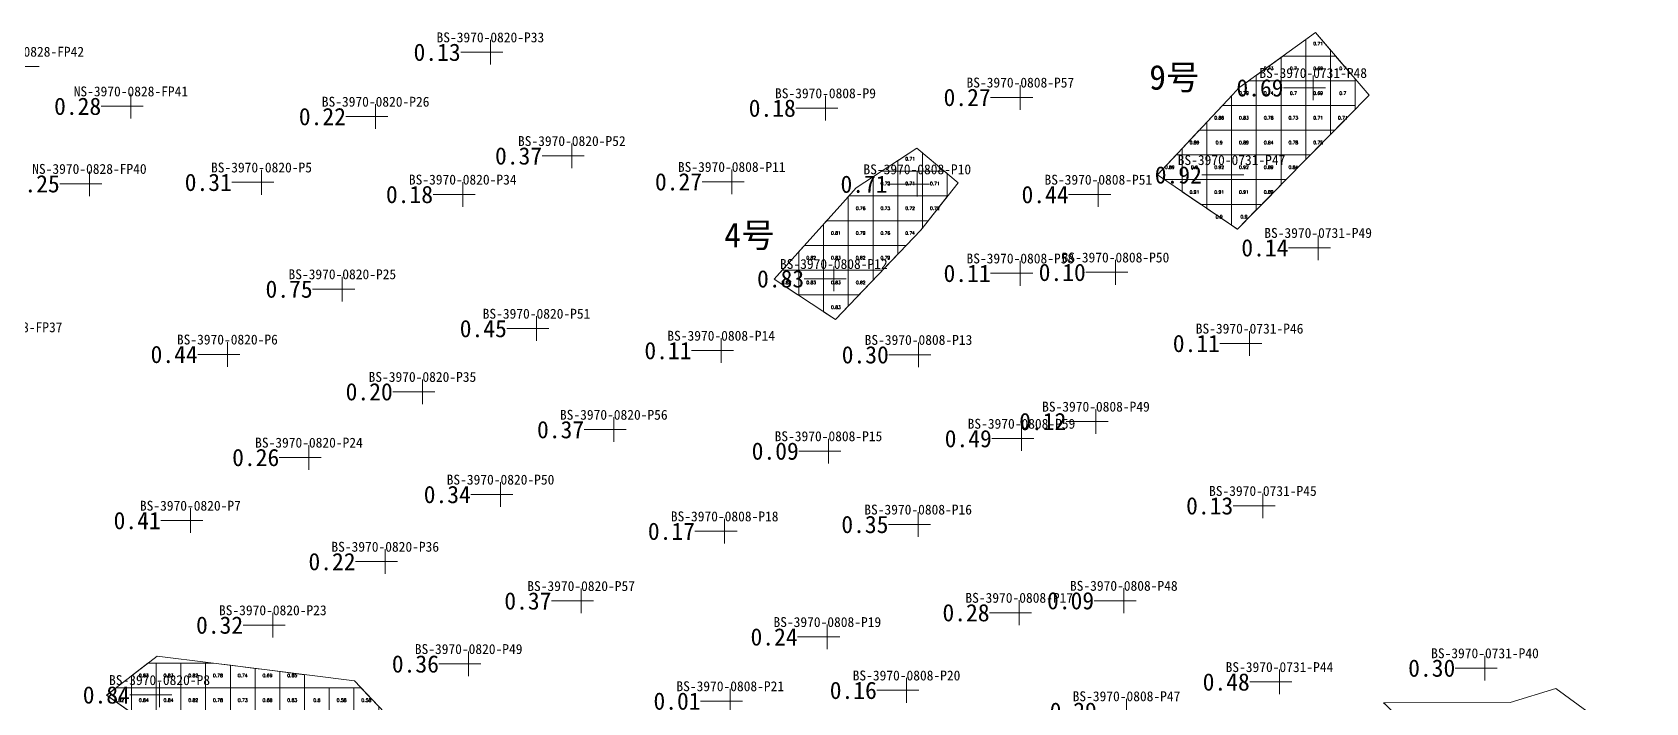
# Model space of a CAD drawing. Header units: inches. Extents: x 469759 to 470079, y 4349683 to 4349873.
# Drawn here: x 470005.6 to 470070.8, y 4349735.2 to 4349762.3 of the extents above; entities that cross this region are included whole.
import ezdxf
from ezdxf.enums import TextEntityAlignment as Align

# ---------------------------------------------------------------- set-up
doc = ezdxf.new("R2010")
doc.units = ezdxf.units.IN
doc.header["$MEASUREMENT"] = 0
for name, color, linetype, lineweight in [('0.500-1.000', 7, 'Continuous', 0), ('1.500-3.000', 7, 'Continuous', 0), ('孔口文字', 7, 'Continuous', 0), ('点', 7, 'Continuous', 0), ('爆区方格网', 7, 'Continuous', 0), ('线条', 7, 'Continuous', 0), ('钻孔', 7, 'Continuous', 0)]:
    doc.layers.add(name, color=color, linetype=linetype, lineweight=lineweight)
doc.styles.add('3dmine_textStyle_1', font='txt.shx', dxfattribs={"height": 1, "bigfont": 'gbcbig.shx'})
doc.styles.add('3dmine_textStyle_3', font='SimSun.ttf', dxfattribs={"height": 1})
doc.styles.add('3dmine_textStyle_4', font='simsunb.ttf', dxfattribs={"height": 1})

msp = doc.modelspace()

# ---------------------------------------------------------------- hatches: boundary and pattern name
at = {"layer": '钻孔', "linetype": 'Continuous', "lineweight": 0, "true_color": 0x808080, "extrusion": (0, 1, 0)}
for points in [[(-470025.128, 3960.314), (-470024.128, 3960.314), (-470024.128, 3969.314), (-470025.128, 3969.314)], [(-470006.387, 3960.202), (-470005.387, 3960.202), (-470005.387, 3971.202), (-470006.387, 3971.202)], [(-470046.559, 3960.384), (-470045.559, 3960.384), (-470045.559, 3971.384), (-470046.559, 3971.384)], [(-470010.592, 3960.168), (-470009.592, 3960.168), (-470009.592, 3971.168), (-470010.592, 3971.168)], [(-470038.68, 3960.491), (-470037.68, 3960.491), (-470037.68, 3971.491), (-470038.68, 3971.491)], [(-470020.489, 3960.301), (-470019.489, 3960.301), (-470019.489, 3969.301), (-470020.489, 3969.301)], [(-470028.422, 3960.215), (-470027.422, 3960.215), (-470027.422, 3969.215), (-470028.422, 3969.215)], [(-470008.916, 3960.311), (-470007.916, 3960.311), (-470007.916, 3971.311), (-470008.916, 3971.311)], [(-470015.874, 3959.8), (-470014.874, 3959.8), (-470014.874, 3969.8), (-470015.874, 3969.8)], [(-470024.011, 3960.266), (-470023.011, 3960.266), (-470023.011, 3969.266), (-470024.011, 3969.266)], [(-470034.889, 3959.846), (-470033.889, 3959.846), (-470033.889, 3971.846), (-470034.889, 3971.846)], [(-470049.713, 3960.243), (-470048.713, 3960.243), (-470048.713, 3971.243), (-470049.713, 3971.243)], [(-470058.6, 3959.717), (-470057.6, 3959.717), (-470057.6, 3970.717), (-470058.6, 3970.717)], [(-470046.558, 3960.306), (-470045.558, 3960.306), (-470045.558, 3971.306), (-470046.558, 3971.306)], [(-470050.406, 3960.323), (-470049.406, 3960.323), (-470049.406, 3971.323), (-470050.406, 3971.323)], [(-470026.995, 3959.903), (-470025.995, 3959.903), (-470025.995, 3969.903), (-470026.995, 3969.903)], [(-470014.494, 3960.375), (-470013.494, 3960.375), (-470013.494, 3970.375), (-470014.494, 3970.375)], [(-470034.462, 3960.127), (-470033.462, 3960.127), (-470033.462, 3971.127), (-470034.462, 3971.127)], [(-470042.441, 3960.035), (-470041.441, 3960.035), (-470041.441, 3971.035), (-470042.441, 3971.035)], [(-470055.829, 3959.735), (-470054.829, 3959.735), (-470054.829, 3970.735), (-470055.829, 3970.735)], [(-470022.381, 3960.084), (-470021.381, 3960.084), (-470021.381, 3970.084), (-470022.381, 3970.084)], [(-470030.12, 3960.171), (-470029.12, 3960.171), (-470029.12, 3971.171), (-470030.12, 3971.171)], [(-470049.617, 3959.794), (-470048.617, 3959.794), (-470048.617, 3970.794), (-470049.617, 3970.794)], [(-470038.8, 3959.934), (-470037.8, 3959.934), (-470037.8, 3970.934), (-470038.8, 3970.934)], [(-470046.605, 3959.944), (-470045.605, 3959.944), (-470045.605, 3970.944), (-470046.605, 3970.944)], [(-470017.793, 3960.125), (-470016.793, 3960.125), (-470016.793, 3970.125), (-470017.793, 3970.125)], [(-470025.539, 3960.281), (-470024.539, 3960.281), (-470024.539, 3971.281), (-470025.539, 3971.281)], [(-470056.367, 3959.65), (-470055.367, 3959.65), (-470055.367, 3970.65), (-470056.367, 3970.65)], [(-470012.998, 3960.334), (-470011.998, 3960.334), (-470011.998, 3970.334), (-470012.998, 3970.334)], [(-470034.603, 3959.837), (-470033.603, 3959.837), (-470033.603, 3970.837), (-470034.603, 3970.837)], [(-470042.426, 3959.841), (-470041.426, 3959.841), (-470041.426, 3970.841), (-470042.426, 3970.841)], [(-470020.878, 3959.626), (-470019.878, 3959.626), (-470019.878, 3970.626), (-470020.878, 3970.626)], [(-470028.798, 3959.94), (-470027.798, 3959.94), (-470027.798, 3970.94), (-470028.798, 3970.94)], [(-470046.515, 3959.759), (-470045.515, 3959.759), (-470045.515, 3970.759), (-470046.515, 3970.759)], [(-470050.743, 3959.527), (-470049.743, 3959.527), (-470049.743, 3970.527), (-470050.743, 3970.527)], [(-470016.332, 3959.641), (-470015.332, 3959.641), (-470015.332, 3970.641), (-470016.332, 3970.641)], [(-470038.754, 3959.613), (-470037.754, 3959.613), (-470037.754, 3970.613), (-470038.754, 3970.613)], [(-470024.25, 3959.599), (-470023.25, 3959.599), (-470023.25, 3970.599), (-470024.25, 3970.599)], [(-470065.347, 3960.496), (-470064.347, 3960.496), (-470064.347, 3968.496), (-470065.347, 3968.496)], [(-470041.957, 3959.562), (-470040.957, 3959.562), (-470040.957, 3970.562), (-470041.957, 3970.562)], [(-470057.037, 3960.101), (-470056.037, 3960.101), (-470056.037, 3970.101), (-470057.037, 3970.101)], [(-470034.829, 3960.319), (-470033.829, 3960.319), (-470033.829, 3970.319), (-470034.829, 3970.319)]]:
    msp.add_hatch(color=8, dxfattribs=at).paths.add_polyline_path(points, flags=0)
at = {"layer": '钻孔', "linetype": 'Continuous', "lineweight": 0, "true_color": 0x00ffff, "extrusion": (0, 1, 0)}
for points in [[(-470058.401, 3959.764), (-470057.401, 3959.764), (-470057.401, 3970.764), (-470058.401, 3970.764)], [(-470055.099, 3959.834), (-470054.099, 3959.834), (-470054.099, 3970.834), (-470055.099, 3970.834)], [(-470042.392, 3960.249), (-470041.392, 3960.249), (-470041.392, 3971.249), (-470042.392, 3971.249)], [(-470019.142, 3959.676), (-470018.142, 3959.676), (-470018.142, 3969.676), (-470019.142, 3969.676)], [(-470039.017, 3960.219), (-470038.017, 3960.219), (-470038.017, 3971.219), (-470039.017, 3971.219)], [(-470011.751, 3959.911), (-470010.751, 3959.911), (-470010.751, 3970.911), (-470011.751, 3970.911)]]:
    msp.add_hatch(color=4, dxfattribs=at).paths.add_polyline_path(points, flags=0)

# ---------------------------------------------------------------- linework, layer by layer
at = {"layer": '0.500-1.000', "color": 4, "linetype": 'Continuous', "lineweight": 0, "true_color": 0x00ffff}
for points in [[(470059.667, 4349759.761), (470057.037, 4349757.086), (470054.335, 4349754.339), (470051.099, 4349756.532), (470054.154, 4349759.789), (470054.401, 4349760.053), (470057.493, 4349762.286), (470059.667, 4349759.761)], [(470043.046, 4349756.214), (470041.529, 4349754.299), (470040.667, 4349753.395), (470038.08, 4349750.68), (470035.601, 4349752.316), (470038.383, 4349755.409), (470038.916, 4349756.003), (470041.379, 4349757.616), (470043.046, 4349756.214)], [(470010.725, 4349733.992), (470008.613, 4349735.492), (470010.653, 4349737.075), (470014.99, 4349736.527)], [(470014.99, 4349736.527), (470018.632, 4349736.067), (470020.576, 4349734.021)]]:
    msp.add_lwpolyline(points, dxfattribs=at)
at = {"layer": '1.500-3.000', "color": 1, "linetype": 'Continuous', "lineweight": 0, "true_color": 0xff0000}
msp.add_lwpolyline([(470070.272, 4349733.528), (470070.848, 4349729.143), (470070.602, 4349729.098), (470065.322, 4349728.135), (470061.332, 4349727.617), (470061.248, 4349727.606), (470057.173, 4349727.078), (470054.293, 4349726.851), (470054.094, 4349728.825), (470057.144, 4349732.937), (470060.224, 4349730.954), (470060.822, 4349731.507), (470062.437, 4349733.001), (470060.353, 4349735.083), (470060.25, 4349735.186), (470060.33, 4349735.186), (470065.366, 4349735.193), (470067.217, 4349735.757), (470070.272, 4349733.528)], dxfattribs=at)
at = {"layer": '点', "color": 138, "linetype": 'Continuous', "lineweight": 0, "true_color": 0x004c4c}
for points, elevation in [([(470024.128, 4349760.994), (470024.128, 4349761.994)], 3969.314), ([(470024.628, 4349761.494), (470023.628, 4349761.494)], 3969.314), ([(470005.887, 4349760.914), (470004.887, 4349760.914)], 3971.202), ([(470057.401, 4349759.553), (470057.401, 4349760.553)], 3970.764), ([(470009.592, 4349758.809), (470009.592, 4349759.809)], 3971.168), ([(470037.68, 4349758.733), (470037.68, 4349759.733)], 3971.491), ([(470046.059, 4349759.667), (470045.059, 4349759.667)], 3971.384), ([(470045.559, 4349759.167), (470045.559, 4349760.167)], 3971.384), ([(470057.901, 4349760.053), (470056.901, 4349760.053)], 3970.764), ([(470010.092, 4349759.309), (470009.092, 4349759.309)], 3971.168), ([(470019.489, 4349758.392), (470019.489, 4349759.392)], 3969.301), ([(470038.18, 4349759.233), (470037.18, 4349759.233)], 3971.491), ([(470019.989, 4349758.892), (470018.989, 4349758.892)], 3969.301), ([(470027.422, 4349756.802), (470027.422, 4349757.802)], 3969.215), ([(470027.922, 4349757.302), (470026.922, 4349757.302)], 3969.215), ([(470054.099, 4349756.032), (470054.099, 4349757.032)], 3970.834), ([(470007.916, 4349755.675), (470007.916, 4349756.675)], 3971.311), ([(470014.874, 4349755.733), (470014.874, 4349756.733)], 3969.8), ([(470033.889, 4349755.755), (470033.889, 4349756.755)], 3971.846), ([(470041.392, 4349755.658), (470041.392, 4349756.658)], 3971.249), ([(470054.599, 4349756.532), (470053.599, 4349756.532)], 3970.834), ([(470008.416, 4349756.175), (470007.416, 4349756.175)], 3971.311), ([(470015.374, 4349756.233), (470014.374, 4349756.233)], 3969.8), ([(470023.511, 4349755.743), (470022.511, 4349755.743)], 3969.266), ([(470023.011, 4349755.243), (470023.011, 4349756.243)], 3969.266), ([(470034.389, 4349756.255), (470033.389, 4349756.255)], 3971.846), ([(470041.892, 4349756.158), (470040.892, 4349756.158)], 3971.249), ([(470049.213, 4349755.738), (470048.213, 4349755.738)], 3971.243), ([(470048.713, 4349755.238), (470048.713, 4349756.238)], 3971.243), ([(470057.6, 4349753.086), (470057.6, 4349754.086)], 3970.717), ([(470058.1, 4349753.586), (470057.1, 4349753.586)], 3970.717), ([(470038.017, 4349751.83), (470038.017, 4349752.83)], 3971.219), ([(470046.058, 4349752.553), (470045.058, 4349752.553)], 3971.306), ([(470045.558, 4349752.053), (470045.558, 4349753.053)], 3971.306), ([(470049.906, 4349752.593), (470048.906, 4349752.593)], 3971.323), ([(470049.406, 4349752.093), (470049.406, 4349753.093)], 3971.323), ([(470018.642, 4349751.915), (470017.642, 4349751.915)], 3969.676), ([(470018.142, 4349751.415), (470018.142, 4349752.415)], 3969.676), ([(470038.517, 4349752.33), (470037.517, 4349752.33)], 3971.219), ([(470025.995, 4349749.819), (470025.995, 4349750.819)], 3969.903), ([(470026.495, 4349750.319), (470025.495, 4349750.319)], 3969.903), ([(470033.462, 4349748.928), (470033.462, 4349749.928)], 3971.127), ([(470054.829, 4349749.217), (470054.829, 4349750.217)], 3970.735), ([(470013.994, 4349749.275), (470012.994, 4349749.275)], 3970.375), ([(470013.494, 4349748.775), (470013.494, 4349749.775)], 3970.375), ([(470033.962, 4349749.428), (470032.962, 4349749.428)], 3971.127), ([(470041.941, 4349749.26), (470040.941, 4349749.26)], 3971.035), ([(470041.441, 4349748.76), (470041.441, 4349749.76)], 3971.035), ([(470055.329, 4349749.717), (470054.329, 4349749.717)], 3970.735), ([(470021.381, 4349747.264), (470021.381, 4349748.264)], 3970.084), ([(470021.881, 4349747.764), (470020.881, 4349747.764)], 3970.084), ([(470029.12, 4349745.732), (470029.12, 4349746.732)], 3971.171), ([(470048.617, 4349746.061), (470048.617, 4349747.061)], 3970.794), ([(470029.62, 4349746.232), (470028.62, 4349746.232)], 3971.171), ([(470045.605, 4349745.369), (470045.605, 4349746.369)], 3970.944), ([(470049.117, 4349746.561), (470048.117, 4349746.561)], 3970.794), ([(470016.793, 4349744.606), (470016.793, 4349745.606)], 3970.125), ([(470038.3, 4349745.365), (470037.3, 4349745.365)], 3970.934), ([(470037.8, 4349744.865), (470037.8, 4349745.865)], 3970.934), ([(470046.105, 4349745.869), (470045.105, 4349745.869)], 3970.944), ([(470017.293, 4349745.106), (470016.293, 4349745.106)], 3970.125), ([(470024.539, 4349743.11), (470024.539, 4349744.11)], 3971.281), ([(470025.039, 4349743.61), (470024.039, 4349743.61)], 3971.281), ([(470055.367, 4349742.652), (470055.367, 4349743.652)], 3970.65), ([(470011.998, 4349742.055), (470011.998, 4349743.055)], 3970.334), ([(470041.426, 4349741.899), (470041.426, 4349742.899)], 3970.841), ([(470055.867, 4349743.152), (470054.867, 4349743.152)], 3970.65), ([(470012.498, 4349742.555), (470011.498, 4349742.555)], 3970.334), ([(470034.103, 4349742.123), (470033.103, 4349742.123)], 3970.837), ([(470033.603, 4349741.623), (470033.603, 4349742.623)], 3970.837), ([(470041.926, 4349742.399), (470040.926, 4349742.399)], 3970.841), ([(470019.878, 4349740.395), (470019.878, 4349741.395)], 3970.626), ([(470020.378, 4349740.895), (470019.378, 4349740.895)], 3970.626), ([(470027.798, 4349738.806), (470027.798, 4349739.806)], 3970.94), ([(470049.743, 4349738.815), (470049.743, 4349739.815)], 3970.527), ([(470015.332, 4349737.828), (470015.332, 4349738.828)], 3970.641), ([(470028.298, 4349739.306), (470027.298, 4349739.306)], 3970.94), ([(470046.015, 4349738.83), (470045.015, 4349738.83)], 3970.759), ([(470045.515, 4349738.33), (470045.515, 4349739.33)], 3970.759), ([(470050.243, 4349739.315), (470049.243, 4349739.315)], 3970.527), ([(470015.832, 4349738.328), (470014.832, 4349738.328)], 3970.641), ([(470037.754, 4349737.35), (470037.754, 4349738.35)], 3970.613), ([(470038.254, 4349737.85), (470037.254, 4349737.85)], 3970.613), ([(470023.25, 4349736.258), (470023.25, 4349737.258)], 3970.599), ([(470064.347, 4349736.089), (470064.347, 4349737.089)], 3968.496), ([(470023.75, 4349736.758), (470022.75, 4349736.758)], 3970.599), ([(470040.957, 4349735.19), (470040.957, 4349736.19)], 3970.562), ([(470056.037, 4349735.529), (470056.037, 4349736.529)], 3970.101), ([(470064.847, 4349736.589), (470063.847, 4349736.589)], 3968.496), ([(470011.251, 4349735.504), (470010.251, 4349735.504)], 3970.911), ([(470010.751, 4349735.004), (470010.751, 4349736.004)], 3970.911), ([(470033.829, 4349734.755), (470033.829, 4349735.755)], 3970.319), ([(470041.457, 4349735.69), (470040.457, 4349735.69)], 3970.562), ([(470056.537, 4349736.029), (470055.537, 4349736.029)], 3970.101), ([(470034.329, 4349735.255), (470033.329, 4349735.255)], 3970.319), ([(470049.852, 4349734.35), (470049.852, 4349735.35)], 3970.522)]:
    msp.add_lwpolyline(points, dxfattribs=dict(at, elevation=elevation))
at = {"layer": '爆区方格网', "color": 4, "linetype": 'Continuous', "lineweight": 0, "true_color": 0x00ffff}
for points, elevation in [([(470058.1, 4349761.581), (470058.1, 4349761.34), (470057.1, 4349761.34), (470057.1, 4349762.002), (470057.493, 4349762.286), (470058.1, 4349761.581)], 3970.764), ([(470056.1, 4349760.34), (470055.1, 4349760.34), (470055.1, 4349760.557), (470056.1, 4349761.28), (470056.1, 4349760.34)], 3970.764), ([(470057.1, 4349760.34), (470056.1, 4349760.34), (470056.1, 4349761.28), (470056.183, 4349761.34), (470057.1, 4349761.34), (470057.1, 4349760.34)], 3970.764), ([(470058.1, 4349760.34), (470057.1, 4349760.34), (470057.1, 4349761.34), (470058.1, 4349761.34), (470058.1, 4349760.34)], 3970.764), ([(470059.1, 4349760.42), (470059.1, 4349760.34), (470058.1, 4349760.34), (470058.1, 4349761.34), (470058.307, 4349761.34), (470059.1, 4349760.42)], 3970.764), ([(470055.1, 4349759.34), (470054.1, 4349759.34), (470054.1, 4349759.731), (470054.154, 4349759.789), (470054.401, 4349760.053), (470054.799, 4349760.34), (470055.1, 4349760.34), (470055.1, 4349759.34)], 3970.764), ([(470056.1, 4349759.34), (470055.1, 4349759.34), (470055.1, 4349760.34), (470056.1, 4349760.34), (470056.1, 4349759.34)], 3970.764), ([(470057.1, 4349759.34), (470056.1, 4349759.34), (470056.1, 4349760.34), (470057.1, 4349760.34), (470057.1, 4349759.34)], 3970.764), ([(470058.1, 4349759.34), (470057.1, 4349759.34), (470057.1, 4349760.34), (470058.1, 4349760.34), (470058.1, 4349759.34)], 3970.764), ([(470059.1, 4349759.34), (470058.1, 4349759.34), (470058.1, 4349760.34), (470059.1, 4349760.34), (470059.1, 4349759.34)], 3970.764), ([(470054.1, 4349758.34), (470053.1, 4349758.34), (470053.1, 4349758.665), (470053.733, 4349759.34), (470054.1, 4349759.34), (470054.1, 4349758.34)], 3970.764), ([(470055.1, 4349758.34), (470054.1, 4349758.34), (470054.1, 4349759.34), (470055.1, 4349759.34), (470055.1, 4349758.34)], 3970.764), ([(470056.1, 4349758.34), (470055.1, 4349758.34), (470055.1, 4349759.34), (470056.1, 4349759.34), (470056.1, 4349758.34)], 3970.764), ([(470057.1, 4349758.34), (470056.1, 4349758.34), (470056.1, 4349759.34), (470057.1, 4349759.34), (470057.1, 4349758.34)], 3970.764), ([(470058.1, 4349758.34), (470057.1, 4349758.34), (470057.1, 4349759.34), (470058.1, 4349759.34), (470058.1, 4349758.34)], 3970.764), ([(470059.1, 4349759.184), (470058.27, 4349758.34), (470058.1, 4349758.34), (470058.1, 4349759.34), (470059.1, 4349759.34), (470059.1, 4349759.184)], 3970.764), ([(470053.1, 4349757.34), (470052.1, 4349757.34), (470052.1, 4349757.599), (470052.794, 4349758.34), (470053.1, 4349758.34), (470053.1, 4349757.34)], 3970.764), ([(470054.1, 4349757.34), (470053.1, 4349757.34), (470053.1, 4349758.34), (470054.1, 4349758.34), (470054.1, 4349757.34)], 3970.764), ([(470055.1, 4349757.34), (470054.1, 4349757.34), (470054.1, 4349758.34), (470055.1, 4349758.34), (470055.1, 4349757.34)], 3970.764), ([(470056.1, 4349757.34), (470055.1, 4349757.34), (470055.1, 4349758.34), (470056.1, 4349758.34), (470056.1, 4349757.34)], 3970.764), ([(470057.1, 4349757.34), (470056.1, 4349757.34), (470056.1, 4349758.34), (470057.1, 4349758.34), (470057.1, 4349757.34)], 3970.764), ([(470058.1, 4349758.167), (470057.286, 4349757.34), (470057.1, 4349757.34), (470057.1, 4349758.34), (470058.1, 4349758.34), (470058.1, 4349758.167)], 3970.764), ([(470041.602, 4349757.428), (470041.602, 4349756.681), (470040.602, 4349756.681), (470040.602, 4349757.108), (470041.379, 4349757.616), (470041.602, 4349757.428)], 3971.219), ([(470052.1, 4349756.34), (470051.382, 4349756.34), (470051.1, 4349756.532), (470051.1, 4349756.533), (470051.856, 4349757.34), (470052.1, 4349757.34), (470052.1, 4349756.34)], 3970.764), ([(470053.1, 4349756.34), (470052.1, 4349756.34), (470052.1, 4349757.34), (470053.1, 4349757.34), (470053.1, 4349756.34)], 3970.764), ([(470054.1, 4349756.34), (470053.1, 4349756.34), (470053.1, 4349757.34), (470054.1, 4349757.34), (470054.1, 4349756.34)], 3970.764), ([(470055.1, 4349756.34), (470054.1, 4349756.34), (470054.1, 4349757.34), (470055.1, 4349757.34), (470055.1, 4349756.34)], 3970.764), ([(470056.1, 4349756.34), (470055.1, 4349756.34), (470055.1, 4349757.34), (470056.1, 4349757.34), (470056.1, 4349756.34)], 3970.764), ([(470057.1, 4349757.15), (470057.037, 4349757.086), (470056.303, 4349756.34), (470056.1, 4349756.34), (470056.1, 4349757.34), (470057.1, 4349757.34), (470057.1, 4349757.15)], 3970.764), ([(470040.602, 4349755.681), (470039.602, 4349755.681), (470039.602, 4349756.452), (470039.951, 4349756.681), (470040.602, 4349756.681), (470040.602, 4349755.681)], 3971.219), ([(470041.602, 4349755.681), (470040.602, 4349755.681), (470040.602, 4349756.681), (470041.602, 4349756.681), (470041.602, 4349755.681)], 3971.219), ([(470042.602, 4349756.587), (470042.602, 4349755.681), (470041.602, 4349755.681), (470041.602, 4349756.681), (470042.491, 4349756.681), (470042.602, 4349756.587)], 3971.219), ([(470053.1, 4349755.34), (470052.858, 4349755.34), (470052.1, 4349755.854), (470052.1, 4349756.34), (470053.1, 4349756.34), (470053.1, 4349755.34)], 3970.764), ([(470054.1, 4349755.34), (470053.1, 4349755.34), (470053.1, 4349756.34), (470054.1, 4349756.34), (470054.1, 4349755.34)], 3970.764), ([(470055.1, 4349755.34), (470054.1, 4349755.34), (470054.1, 4349756.34), (470055.1, 4349756.34), (470055.1, 4349755.34)], 3970.764), ([(470056.1, 4349756.133), (470055.319, 4349755.34), (470055.1, 4349755.34), (470055.1, 4349756.34), (470056.1, 4349756.34), (470056.1, 4349756.133)], 3970.764), ([(470039.602, 4349754.681), (470038.602, 4349754.681), (470038.602, 4349755.654), (470038.627, 4349755.681), (470039.602, 4349755.681), (470039.602, 4349754.681)], 3971.219), ([(470040.602, 4349754.681), (470039.602, 4349754.681), (470039.602, 4349755.681), (470040.602, 4349755.681), (470040.602, 4349754.681)], 3971.219), ([(470041.602, 4349754.681), (470040.602, 4349754.681), (470040.602, 4349755.681), (470041.602, 4349755.681), (470041.602, 4349754.681)], 3971.219), ([(470042.602, 4349755.654), (470041.831, 4349754.681), (470041.602, 4349754.681), (470041.602, 4349755.681), (470042.602, 4349755.681), (470042.602, 4349755.654)], 3971.219), ([(470054.1, 4349754.498), (470053.1, 4349755.176), (470053.1, 4349755.34), (470054.1, 4349755.34), (470054.1, 4349754.498)], 3970.764), ([(470055.1, 4349755.116), (470054.336, 4349754.34), (470054.333, 4349754.34), (470054.1, 4349754.498), (470054.1, 4349755.34), (470055.1, 4349755.34), (470055.1, 4349755.116)], 3970.764), ([(470038.602, 4349753.681), (470037.602, 4349753.681), (470037.602, 4349754.542), (470037.727, 4349754.681), (470038.602, 4349754.681), (470038.602, 4349753.681)], 3971.219), ([(470039.602, 4349753.681), (470038.602, 4349753.681), (470038.602, 4349754.681), (470039.602, 4349754.681), (470039.602, 4349753.681)], 3971.219), ([(470040.602, 4349753.681), (470039.602, 4349753.681), (470039.602, 4349754.681), (470040.602, 4349754.681), (470040.602, 4349753.681)], 3971.219), ([(470041.602, 4349754.392), (470041.529, 4349754.299), (470040.94, 4349753.681), (470040.602, 4349753.681), (470040.602, 4349754.681), (470041.602, 4349754.681), (470041.602, 4349754.392)], 3971.219), ([(470037.602, 4349752.681), (470036.602, 4349752.681), (470036.602, 4349753.43), (470036.828, 4349753.681), (470037.602, 4349753.681), (470037.602, 4349752.681)], 3971.219), ([(470038.602, 4349752.681), (470037.602, 4349752.681), (470037.602, 4349753.681), (470038.602, 4349753.681), (470038.602, 4349752.681)], 3971.219), ([(470039.602, 4349752.681), (470038.602, 4349752.681), (470038.602, 4349753.681), (470039.602, 4349753.681), (470039.602, 4349752.681)], 3971.219), ([(470040.602, 4349753.327), (470039.987, 4349752.681), (470039.602, 4349752.681), (470039.602, 4349753.681), (470040.602, 4349753.681), (470040.602, 4349753.327)], 3971.219), ([(470036.602, 4349751.681), (470036.564, 4349751.681), (470035.602, 4349752.316), (470035.602, 4349752.318), (470035.929, 4349752.681), (470036.602, 4349752.681), (470036.602, 4349751.681)], 3971.219), ([(470037.602, 4349751.681), (470036.602, 4349751.681), (470036.602, 4349752.681), (470037.602, 4349752.681), (470037.602, 4349751.681)], 3971.219), ([(470038.602, 4349751.681), (470037.602, 4349751.681), (470037.602, 4349752.681), (470038.602, 4349752.681), (470038.602, 4349751.681)], 3971.219), ([(470039.602, 4349752.277), (470039.034, 4349751.681), (470038.602, 4349751.681), (470038.602, 4349752.681), (470039.602, 4349752.681), (470039.602, 4349752.277)], 3971.219), ([(470038.602, 4349751.228), (470038.081, 4349750.681), (470038.079, 4349750.681), (470037.602, 4349750.995), (470037.602, 4349751.681), (470038.602, 4349751.681), (470038.602, 4349751.228)], 3971.219), ([(470010.614, 4349735.789), (470009.614, 4349735.789), (470009.614, 4349736.269), (470010.284, 4349736.789), (470010.614, 4349736.789), (470010.614, 4349735.789)], 3970.911), ([(470011.614, 4349735.789), (470010.614, 4349735.789), (470010.614, 4349736.789), (470011.614, 4349736.789), (470011.614, 4349735.789)], 3970.911), ([(470012.614, 4349735.789), (470011.614, 4349735.789), (470011.614, 4349736.789), (470012.614, 4349736.789), (470012.614, 4349735.789)], 3970.911), ([(470013.614, 4349736.701), (470013.614, 4349735.789), (470012.614, 4349735.789), (470012.614, 4349736.789), (470012.918, 4349736.789), (470013.614, 4349736.701)], 3970.911), ([(470014.614, 4349736.575), (470014.614, 4349735.789), (470013.614, 4349735.789), (470013.614, 4349736.701), (470014.614, 4349736.575)], 3970.911), ([(470014.99, 4349736.527), (470015.614, 4349736.449), (470015.614, 4349735.789), (470014.614, 4349735.789), (470014.614, 4349736.575), (470014.99, 4349736.527)], 3970.911), ([(470016.614, 4349736.322), (470016.614, 4349735.789), (470015.614, 4349735.789), (470015.614, 4349736.449), (470016.614, 4349736.322)], 3970.911), ([(470009.614, 4349734.789), (470009.603, 4349734.789), (470008.614, 4349735.491), (470008.614, 4349735.493), (470008.996, 4349735.789), (470009.614, 4349735.789), (470009.614, 4349734.789)], 3970.911), ([(470010.614, 4349734.789), (470009.614, 4349734.789), (470009.614, 4349735.789), (470010.614, 4349735.789), (470010.614, 4349734.789)], 3970.911), ([(470011.614, 4349734.789), (470010.614, 4349734.789), (470010.614, 4349735.789), (470011.614, 4349735.789), (470011.614, 4349734.789)], 3970.911), ([(470012.614, 4349734.789), (470011.614, 4349734.789), (470011.614, 4349735.789), (470012.614, 4349735.789), (470012.614, 4349734.789)], 3970.911), ([(470013.614, 4349734.789), (470012.614, 4349734.789), (470012.614, 4349735.789), (470013.614, 4349735.789), (470013.614, 4349734.789)], 3970.911), ([(470014.614, 4349734.789), (470013.614, 4349734.789), (470013.614, 4349735.789), (470014.614, 4349735.789), (470014.614, 4349734.789)], 3970.911), ([(470015.614, 4349734.789), (470014.614, 4349734.789), (470014.614, 4349735.789), (470015.614, 4349735.789), (470015.614, 4349734.789)], 3970.911), ([(470016.614, 4349734.789), (470015.614, 4349734.789), (470015.614, 4349735.789), (470016.614, 4349735.789), (470016.614, 4349734.789)], 3970.911), ([(470017.614, 4349734.789), (470016.614, 4349734.789), (470016.614, 4349735.789), (470017.614, 4349735.789), (470017.614, 4349734.789)], 3970.911), ([(470018.614, 4349734.789), (470017.614, 4349734.789), (470017.614, 4349735.789), (470018.614, 4349735.789), (470018.614, 4349734.789)], 3970.911), ([(470019.614, 4349735.034), (470019.614, 4349734.789), (470018.614, 4349734.789), (470018.614, 4349735.789), (470018.897, 4349735.789), (470019.614, 4349735.034)], 3970.911)]:
    msp.add_lwpolyline(points, dxfattribs=dict(at, elevation=elevation))
at = {"layer": '线条', "color": 138, "linetype": 'Continuous', "lineweight": 0, "true_color": 0x004c4c}
for points, elevation in [([(470024.128, 4349761.494), (470024.128, 4349761.494), (470024.128, 4349761.494)], 3969.314), ([(470045.559, 4349759.667), (470045.559, 4349759.667), (470045.559, 4349759.667)], 3971.384), ([(470057.401, 4349760.053), (470057.401, 4349760.053), (470057.401, 4349760.053)], 3970.764), ([(470009.592, 4349759.309), (470009.592, 4349759.309), (470009.592, 4349759.309)], 3971.168), ([(470037.68, 4349759.233), (470037.68, 4349759.233), (470037.68, 4349759.233)], 3971.491), ([(470019.489, 4349758.892), (470019.489, 4349758.892), (470019.489, 4349758.892)], 3969.301), ([(470027.422, 4349757.302), (470027.422, 4349757.302), (470027.422, 4349757.302)], 3969.215), ([(470054.099, 4349756.532), (470054.099, 4349756.532), (470054.099, 4349756.532)], 3970.834), ([(470007.916, 4349756.175), (470007.916, 4349756.175), (470007.916, 4349756.175)], 3971.311), ([(470014.874, 4349756.233), (470014.874, 4349756.233), (470014.874, 4349756.233)], 3969.8), ([(470023.011, 4349755.743), (470023.011, 4349755.743), (470023.011, 4349755.743)], 3969.266), ([(470033.889, 4349756.255), (470033.889, 4349756.255), (470033.889, 4349756.255)], 3971.846), ([(470041.392, 4349756.158), (470041.392, 4349756.158), (470041.392, 4349756.158)], 3971.249), ([(470048.713, 4349755.738), (470048.713, 4349755.738), (470048.713, 4349755.738)], 3971.243), ([(470057.6, 4349753.586), (470057.6, 4349753.586), (470057.6, 4349753.586)], 3970.717), ([(470045.558, 4349752.553), (470045.558, 4349752.553), (470045.558, 4349752.553)], 3971.306), ([(470049.406, 4349752.593), (470049.406, 4349752.593), (470049.406, 4349752.593)], 3971.323), ([(470018.142, 4349751.915), (470018.142, 4349751.915), (470018.142, 4349751.915)], 3969.676), ([(470038.017, 4349752.33), (470038.017, 4349752.33), (470038.017, 4349752.33)], 3971.219), ([(470025.995, 4349750.319), (470025.995, 4349750.319), (470025.995, 4349750.319)], 3969.903), ([(470013.494, 4349749.275), (470013.494, 4349749.275), (470013.494, 4349749.275)], 3970.375), ([(470033.462, 4349749.428), (470033.462, 4349749.428), (470033.462, 4349749.428)], 3971.127), ([(470041.441, 4349749.26), (470041.441, 4349749.26), (470041.441, 4349749.26)], 3971.035), ([(470054.829, 4349749.717), (470054.829, 4349749.717), (470054.829, 4349749.717)], 3970.735), ([(470021.381, 4349747.764), (470021.381, 4349747.764), (470021.381, 4349747.764)], 3970.084), ([(470029.12, 4349746.232), (470029.12, 4349746.232), (470029.12, 4349746.232)], 3971.171), ([(470048.617, 4349746.561), (470048.617, 4349746.561), (470048.617, 4349746.561)], 3970.794), ([(470037.8, 4349745.365), (470037.8, 4349745.365), (470037.8, 4349745.365)], 3970.934), ([(470045.605, 4349745.869), (470045.605, 4349745.869), (470045.605, 4349745.869)], 3970.944), ([(470016.793, 4349745.106), (470016.793, 4349745.106), (470016.793, 4349745.106)], 3970.125), ([(470024.539, 4349743.61), (470024.539, 4349743.61), (470024.539, 4349743.61)], 3971.281), ([(470055.367, 4349743.152), (470055.367, 4349743.152), (470055.367, 4349743.152)], 3970.65), ([(470011.998, 4349742.555), (470011.998, 4349742.555), (470011.998, 4349742.555)], 3970.334), ([(470033.603, 4349742.123), (470033.603, 4349742.123), (470033.603, 4349742.123)], 3970.837), ([(470041.426, 4349742.399), (470041.426, 4349742.399), (470041.426, 4349742.399)], 3970.841), ([(470019.878, 4349740.895), (470019.878, 4349740.895), (470019.878, 4349740.895)], 3970.626), ([(470027.798, 4349739.306), (470027.798, 4349739.306), (470027.798, 4349739.306)], 3970.94), ([(470045.515, 4349738.83), (470045.515, 4349738.83), (470045.515, 4349738.83)], 3970.759), ([(470049.743, 4349739.315), (470049.743, 4349739.315), (470049.743, 4349739.315)], 3970.527), ([(470015.332, 4349738.328), (470015.332, 4349738.328), (470015.332, 4349738.328)], 3970.641), ([(470037.754, 4349737.85), (470037.754, 4349737.85), (470037.754, 4349737.85)], 3970.613), ([(470023.25, 4349736.758), (470023.25, 4349736.758), (470023.25, 4349736.758)], 3970.599), ([(470064.347, 4349736.589), (470064.347, 4349736.589), (470064.347, 4349736.589)], 3968.496), ([(470010.751, 4349735.504), (470010.751, 4349735.504), (470010.751, 4349735.504)], 3970.911), ([(470040.957, 4349735.69), (470040.957, 4349735.69), (470040.957, 4349735.69)], 3970.562), ([(470056.037, 4349736.029), (470056.037, 4349736.029), (470056.037, 4349736.029)], 3970.101), ([(470033.829, 4349735.255), (470033.829, 4349735.255), (470033.829, 4349735.255)], 3970.319)]:
    msp.add_lwpolyline(points, dxfattribs=dict(at, elevation=elevation))
at = {"layer": '钻孔', "color": 8, "linetype": 'Continuous', "lineweight": 0, "true_color": 0x808080}
for points, elevation in [([(470024.128, 4349761.494), (470022.928, 4349761.494)], 3969.314), ([(470024.128, 4349761.494), (470022.928, 4349761.494)], 3960.314), ([(470045.559, 4349759.667), (470044.359, 4349759.667)], 3971.384), ([(470045.559, 4349759.667), (470044.359, 4349759.667)], 3960.384), ([(470009.592, 4349759.309), (470008.392, 4349759.309)], 3971.168), ([(470009.592, 4349759.309), (470008.392, 4349759.309)], 3960.168), ([(470037.68, 4349759.233), (470036.48, 4349759.233)], 3971.491), ([(470037.68, 4349759.233), (470036.48, 4349759.233)], 3960.491), ([(470019.489, 4349758.892), (470018.289, 4349758.892)], 3969.301), ([(470019.489, 4349758.892), (470018.289, 4349758.892)], 3960.301), ([(470027.422, 4349757.302), (470026.222, 4349757.302)], 3969.215), ([(470027.422, 4349757.302), (470026.222, 4349757.302)], 3960.215), ([(470007.916, 4349756.175), (470006.716, 4349756.175)], 3971.311), ([(470007.916, 4349756.175), (470006.716, 4349756.175)], 3960.311), ([(470014.874, 4349756.233), (470013.674, 4349756.233)], 3969.8), ([(470014.874, 4349756.233), (470013.674, 4349756.233)], 3959.8), ([(470023.011, 4349755.743), (470021.811, 4349755.743)], 3969.266), ([(470023.011, 4349755.743), (470021.811, 4349755.743)], 3960.266), ([(470033.889, 4349756.255), (470032.689, 4349756.255)], 3971.846), ([(470033.889, 4349756.255), (470032.689, 4349756.255)], 3959.846), ([(470048.713, 4349755.738), (470047.513, 4349755.738)], 3971.243), ([(470048.713, 4349755.738), (470047.513, 4349755.738)], 3960.243), ([(470057.6, 4349753.586), (470056.4, 4349753.586)], 3970.717), ([(470057.6, 4349753.586), (470056.4, 4349753.586)], 3959.717), ([(470045.558, 4349752.553), (470044.358, 4349752.553)], 3971.306), ([(470045.558, 4349752.553), (470044.358, 4349752.553)], 3960.306), ([(470049.406, 4349752.593), (470048.206, 4349752.593)], 3971.323), ([(470049.406, 4349752.593), (470048.206, 4349752.593)], 3960.323), ([(470025.995, 4349750.319), (470024.795, 4349750.319)], 3969.903), ([(470025.995, 4349750.319), (470024.795, 4349750.319)], 3959.903), ([(470013.494, 4349749.275), (470012.294, 4349749.275)], 3970.375), ([(470013.494, 4349749.275), (470012.294, 4349749.275)], 3960.375), ([(470033.462, 4349749.428), (470032.262, 4349749.428)], 3971.127), ([(470033.462, 4349749.428), (470032.262, 4349749.428)], 3960.127), ([(470041.441, 4349749.26), (470040.241, 4349749.26)], 3971.035), ([(470041.441, 4349749.26), (470040.241, 4349749.26)], 3960.035), ([(470054.829, 4349749.717), (470053.629, 4349749.717)], 3970.735), ([(470054.829, 4349749.717), (470053.629, 4349749.717)], 3959.735), ([(470021.381, 4349747.764), (470020.181, 4349747.764)], 3970.084), ([(470021.381, 4349747.764), (470020.181, 4349747.764)], 3960.084), ([(470029.12, 4349746.232), (470027.92, 4349746.232)], 3971.171), ([(470029.12, 4349746.232), (470027.92, 4349746.232)], 3960.171), ([(470048.617, 4349746.561), (470047.417, 4349746.561)], 3970.794), ([(470048.617, 4349746.561), (470047.417, 4349746.561)], 3959.794), ([(470037.8, 4349745.365), (470036.6, 4349745.365)], 3970.934), ([(470037.8, 4349745.365), (470036.6, 4349745.365)], 3959.934), ([(470045.605, 4349745.869), (470044.405, 4349745.869)], 3970.944), ([(470045.605, 4349745.869), (470044.405, 4349745.869)], 3959.944), ([(470016.793, 4349745.106), (470015.593, 4349745.106)], 3970.125), ([(470016.793, 4349745.106), (470015.593, 4349745.106)], 3960.125), ([(470024.539, 4349743.61), (470023.339, 4349743.61)], 3971.281), ([(470024.539, 4349743.61), (470023.339, 4349743.61)], 3960.281), ([(470055.367, 4349743.152), (470054.167, 4349743.152)], 3970.65), ([(470055.367, 4349743.152), (470054.167, 4349743.152)], 3959.65), ([(470011.998, 4349742.555), (470010.798, 4349742.555)], 3970.334), ([(470011.998, 4349742.555), (470010.798, 4349742.555)], 3960.334), ([(470033.603, 4349742.123), (470032.403, 4349742.123)], 3970.837), ([(470033.603, 4349742.123), (470032.403, 4349742.123)], 3959.837), ([(470041.426, 4349742.399), (470040.226, 4349742.399)], 3970.841), ([(470041.426, 4349742.399), (470040.226, 4349742.399)], 3959.841), ([(470019.878, 4349740.895), (470018.678, 4349740.895)], 3970.626), ([(470019.878, 4349740.895), (470018.678, 4349740.895)], 3959.626), ([(470027.798, 4349739.306), (470026.598, 4349739.306)], 3970.94), ([(470027.798, 4349739.306), (470026.598, 4349739.306)], 3959.94), ([(470045.515, 4349738.83), (470044.315, 4349738.83)], 3970.759), ([(470045.515, 4349738.83), (470044.315, 4349738.83)], 3959.759), ([(470049.743, 4349739.315), (470048.543, 4349739.315)], 3970.527), ([(470049.743, 4349739.315), (470048.543, 4349739.315)], 3959.527), ([(470015.332, 4349738.328), (470014.132, 4349738.328)], 3970.641), ([(470015.332, 4349738.328), (470014.132, 4349738.328)], 3959.641), ([(470037.754, 4349737.85), (470036.554, 4349737.85)], 3970.613), ([(470037.754, 4349737.85), (470036.554, 4349737.85)], 3959.613), ([(470023.25, 4349736.758), (470022.05, 4349736.758)], 3970.599), ([(470023.25, 4349736.758), (470022.05, 4349736.758)], 3959.599), ([(470064.347, 4349736.589), (470063.147, 4349736.589)], 3968.496), ([(470064.347, 4349736.589), (470063.147, 4349736.589)], 3960.496), ([(470040.957, 4349735.69), (470039.757, 4349735.69)], 3970.562), ([(470040.957, 4349735.69), (470039.757, 4349735.69)], 3959.562), ([(470056.037, 4349736.029), (470054.837, 4349736.029)], 3970.101), ([(470056.037, 4349736.029), (470054.837, 4349736.029)], 3960.101), ([(470033.829, 4349735.255), (470032.629, 4349735.255)], 3970.319), ([(470033.829, 4349735.255), (470032.629, 4349735.255)], 3960.319)]:
    msp.add_lwpolyline(points, dxfattribs=dict(at, elevation=elevation))
at = {"layer": '钻孔', "color": 4, "linetype": 'Continuous', "lineweight": 0, "true_color": 0x00ffff}
for points, elevation in [([(470057.401, 4349760.053), (470056.201, 4349760.053)], 3970.764), ([(470057.401, 4349760.053), (470056.201, 4349760.053)], 3959.764), ([(470054.099, 4349756.532), (470052.899, 4349756.532)], 3970.834), ([(470054.099, 4349756.532), (470052.899, 4349756.532)], 3959.834), ([(470041.392, 4349756.158), (470040.192, 4349756.158)], 3971.249), ([(470041.392, 4349756.158), (470040.192, 4349756.158)], 3960.249), ([(470018.142, 4349751.915), (470016.942, 4349751.915)], 3969.676), ([(470018.142, 4349751.915), (470016.942, 4349751.915)], 3959.676), ([(470038.017, 4349752.33), (470036.817, 4349752.33)], 3971.219), ([(470038.017, 4349752.33), (470036.817, 4349752.33)], 3960.219), ([(470010.751, 4349735.504), (470009.551, 4349735.504)], 3970.911), ([(470010.751, 4349735.504), (470009.551, 4349735.504)], 3959.911)]:
    msp.add_lwpolyline(points, dxfattribs=dict(at, elevation=elevation))

# ---------------------------------------------------------------- texts
at = {"color": 4, "linetype": 'Continuous', "lineweight": 0, "true_color": 0x00ffff, "style": '3dmine_textStyle_1'}
for s, height, p in [('0.71', 0.13, (470057.6, 4349761.84, 3970.764)), ('0.73', 0.13, (470055.6, 4349760.84, 3970.764)), ('0.7', 0.13, (470056.6, 4349760.84, 3970.764)), ('0.69', 0.13, (470057.6, 4349760.84, 3970.764)), ('0.7', 0.13, (470058.6, 4349760.84, 3970.764)), ('0.79', 0.13, (470054.6, 4349759.84, 3970.764)), ('0.74', 0.13, (470055.6, 4349759.84, 3970.764)), ('0.7', 0.13, (470056.6, 4349759.84, 3970.764)), ('0.69', 0.13, (470057.6, 4349759.84, 3970.764)), ('0.7', 0.13, (470058.6, 4349759.84, 3970.764)), ('0.86', 0.13, (470053.6, 4349758.84, 3970.764)), ('0.83', 0.13, (470054.6, 4349758.84, 3970.764)), ('0.78', 0.13, (470055.6, 4349758.84, 3970.764)), ('0.73', 0.13, (470056.6, 4349758.84, 3970.764)), ('0.71', 0.13, (470057.6, 4349758.84, 3970.764)), ('0.71', 0.13, (470058.6, 4349758.84, 3970.764)), ('0.89', 0.13, (470052.6, 4349757.84, 3970.764)), ('0.9', 0.13, (470053.6, 4349757.84, 3970.764)), ('0.89', 0.13, (470054.6, 4349757.84, 3970.764)), ('0.84', 0.13, (470055.6, 4349757.84, 3970.764)), ('0.78', 0.13, (470056.6, 4349757.84, 3970.764)), ('0.75', 0.13, (470057.6, 4349757.84, 3970.764)), ('0.71', 0.13, (470041.102, 4349757.181, 3971.219)), ('0.89', 0.13, (470051.6, 4349756.84, 3970.764)), ('0.9', 0.13, (470052.6, 4349756.84, 3970.764)), ('0.92', 0.13, (470053.6, 4349756.84, 3970.764)), ('0.92', 0.13, (470054.6, 4349756.84, 3970.764)), ('0.89', 0.13, (470055.6, 4349756.84, 3970.764)), ('0.84', 0.13, (470056.6, 4349756.84, 3970.764)), ('0.72', 0.13, (470040.102, 4349756.181, 3971.219)), ('0.71', 0.13, (470041.102, 4349756.181, 3971.219)), ('0.71', 0.13, (470042.102, 4349756.181, 3971.219)), ('0.91', 0.13, (470052.6, 4349755.84, 3970.764)), ('0.91', 0.13, (470053.6, 4349755.84, 3970.764)), ('0.91', 0.13, (470054.6, 4349755.84, 3970.764)), ('0.89', 0.13, (470055.6, 4349755.84, 3970.764)), ('0.76', 0.13, (470039.102, 4349755.181, 3971.219)), ('0.73', 0.13, (470040.102, 4349755.181, 3971.219)), ('0.72', 0.13, (470041.102, 4349755.181, 3971.219)), ('0.72', 0.13, (470042.102, 4349755.181, 3971.219)), ('0.9', 0.13, (470053.6, 4349754.84, 3970.764)), ('0.9', 0.13, (470054.6, 4349754.84, 3970.764)), ('0.81', 0.13, (470038.102, 4349754.181, 3971.219)), ('0.79', 0.13, (470039.102, 4349754.181, 3971.219)), ('0.76', 0.13, (470040.102, 4349754.181, 3971.219)), ('0.74', 0.13, (470041.102, 4349754.181, 3971.219)), ('0.82', 0.13, (470037.102, 4349753.181, 3971.219)), ('0.83', 0.13, (470038.102, 4349753.181, 3971.219)), ('0.82', 0.13, (470039.102, 4349753.181, 3971.219)), ('0.79', 0.13, (470040.102, 4349753.181, 3971.219)), ('0.82', 0.13, (470036.102, 4349752.181, 3971.219)), ('0.83', 0.13, (470037.102, 4349752.181, 3971.219)), ('0.83', 0.13, (470038.102, 4349752.181, 3971.219)), ('0.82', 0.13, (470039.102, 4349752.181, 3971.219)), ('0.83', 0.13, (470038.102, 4349751.181, 3971.219)), ('0.83', 0.1333, (470010.114, 4349736.289, 3970.911)), ('0.83', 0.1333, (470011.114, 4349736.289, 3970.911)), ('0.82', 0.1333, (470012.114, 4349736.289, 3970.911)), ('0.78', 0.1333, (470013.114, 4349736.289, 3970.911)), ('0.74', 0.1333, (470014.114, 4349736.289, 3970.911)), ('0.69', 0.1333, (470015.114, 4349736.289, 3970.911)), ('0.65', 0.1333, (470016.114, 4349736.289, 3970.911)), ('0.82', 0.1333, (470009.114, 4349735.289, 3970.911)), ('0.84', 0.1333, (470010.114, 4349735.289, 3970.911)), ('0.84', 0.1333, (470011.114, 4349735.289, 3970.911)), ('0.82', 0.1333, (470012.114, 4349735.289, 3970.911)), ('0.78', 0.1333, (470013.114, 4349735.289, 3970.911)), ('0.73', 0.1333, (470014.114, 4349735.289, 3970.911)), ('0.68', 0.1333, (470015.114, 4349735.289, 3970.911)), ('0.63', 0.1333, (470016.114, 4349735.289, 3970.911)), ('0.6', 0.1333, (470017.114, 4349735.289, 3970.911)), ('0.58', 0.1333, (470018.114, 4349735.289, 3970.911)), ('0.58', 0.1333, (470019.114, 4349735.289, 3970.911))]:
    msp.add_text(s, height=height, dxfattribs=at).set_placement(p, align=Align.MIDDLE_CENTER)
at = {"color": 7, "linetype": 'Continuous', "lineweight": 0, "style": '3dmine_textStyle_3'}
for s, p in [('9号', (470050.77, 4349759.98, 3965.168)), ('4号', (470033.586, 4349753.597, 1985.923))]:
    msp.add_text(s, height=1, dxfattribs=at).set_placement(p)
at = {"layer": '孔口文字', "color": 138, "linetype": 'Continuous', "lineweight": 0, "true_color": 0x004c4c}
for s, style, p in [('BS-3970-0820-P33', '3dmine_textStyle_4', (470024.128, 4349761.894, 3969.314)), ('NS-3970-0828-FP42', '3dmine_textStyle_3', (470005.387, 4349761.314, 3971.202)), ('BS-3970-0808-P57', '3dmine_textStyle_4', (470045.559, 4349760.067, 3971.384)), ('BS-3970-0731-P48', '3dmine_textStyle_4', (470057.401, 4349760.453, 3970.764)), ('NS-3970-0828-FP41', '3dmine_textStyle_3', (470009.592, 4349759.709, 3971.168)), ('BS-3970-0820-P26', '3dmine_textStyle_4', (470019.489, 4349759.292, 3969.301)), ('BS-3970-0808-P9', '3dmine_textStyle_4', (470037.68, 4349759.633, 3971.491)), ('BS-3970-0820-P52', '3dmine_textStyle_4', (470027.422, 4349757.702, 3969.215)), ('BS-3970-0820-P5', '3dmine_textStyle_4', (470014.874, 4349756.633, 3969.8)), ('BS-3970-0808-P11', '3dmine_textStyle_4', (470033.889, 4349756.655, 3971.846)), ('BS-3970-0731-P47', '3dmine_textStyle_4', (470054.099, 4349756.932, 3970.834)), ('NS-3970-0828-FP40', '3dmine_textStyle_3', (470007.916, 4349756.575, 3971.311)), ('BS-3970-0820-P34', '3dmine_textStyle_4', (470023.011, 4349756.143, 3969.266)), ('BS-3970-0808-P10', '3dmine_textStyle_4', (470041.392, 4349756.558, 3971.249)), ('BS-3970-0808-P51', '3dmine_textStyle_4', (470048.713, 4349756.138, 3971.243)), ('BS-3970-0731-P49', '3dmine_textStyle_4', (470057.6, 4349753.986, 3970.717)), ('BS-3970-0808-P12', '3dmine_textStyle_4', (470038.017, 4349752.73, 3971.219)), ('BS-3970-0808-P58', '3dmine_textStyle_4', (470045.558, 4349752.953, 3971.306)), ('BS-3970-0808-P50', '3dmine_textStyle_4', (470049.406, 4349752.993, 3971.323)), ('BS-3970-0820-P25', '3dmine_textStyle_4', (470018.142, 4349752.315, 3969.676)), ('NS-3970-0828-FP37', '3dmine_textStyle_3', (470004.513, 4349750.172, 3971.138)), ('BS-3970-0820-P51', '3dmine_textStyle_4', (470025.995, 4349750.719, 3969.903)), ('BS-3970-0731-P46', '3dmine_textStyle_4', (470054.829, 4349750.117, 3970.735)), ('BS-3970-0820-P6', '3dmine_textStyle_4', (470013.494, 4349749.675, 3970.375)), ('BS-3970-0808-P14', '3dmine_textStyle_4', (470033.462, 4349749.828, 3971.127)), ('BS-3970-0808-P13', '3dmine_textStyle_4', (470041.441, 4349749.66, 3971.035)), ('BS-3970-0820-P35', '3dmine_textStyle_4', (470021.381, 4349748.164, 3970.084)), ('BS-3970-0808-P49', '3dmine_textStyle_4', (470048.617, 4349746.961, 3970.794)), ('BS-3970-0820-P56', '3dmine_textStyle_4', (470029.12, 4349746.632, 3971.171)), ('BS-3970-0808-P59', '3dmine_textStyle_4', (470045.605, 4349746.269, 3970.944)), ('BS-3970-0808-P15', '3dmine_textStyle_4', (470037.8, 4349745.765, 3970.934)), ('BS-3970-0820-P24', '3dmine_textStyle_4', (470016.793, 4349745.506, 3970.125)), ('BS-3970-0820-P50', '3dmine_textStyle_4', (470024.539, 4349744.01, 3971.281)), ('BS-3970-0820-P7', '3dmine_textStyle_4', (470011.998, 4349742.955, 3970.334)), ('BS-3970-0731-P45', '3dmine_textStyle_4', (470055.367, 4349743.552, 3970.65)), ('BS-3970-0808-P18', '3dmine_textStyle_4', (470033.603, 4349742.523, 3970.837)), ('BS-3970-0808-P16', '3dmine_textStyle_4', (470041.426, 4349742.799, 3970.841)), ('BS-3970-0820-P36', '3dmine_textStyle_4', (470019.878, 4349741.295, 3970.626)), ('BS-3970-0820-P57', '3dmine_textStyle_4', (470027.798, 4349739.706, 3970.94)), ('BS-3970-0808-P48', '3dmine_textStyle_4', (470049.743, 4349739.715, 3970.527)), ('BS-3970-0808-P17', '3dmine_textStyle_4', (470045.515, 4349739.23, 3970.759)), ('BS-3970-0820-P23', '3dmine_textStyle_4', (470015.332, 4349738.728, 3970.641)), ('BS-3970-0808-P19', '3dmine_textStyle_4', (470037.754, 4349738.25, 3970.613)), ('BS-3970-0820-P49', '3dmine_textStyle_4', (470023.25, 4349737.158, 3970.599)), ('BS-3970-0731-P44', '3dmine_textStyle_4', (470056.037, 4349736.429, 3970.101)), ('BS-3970-0731-P40', '3dmine_textStyle_4', (470064.347, 4349736.989, 3968.496)), ('BS-3970-0820-P8', '3dmine_textStyle_4', (470010.751, 4349735.904, 3970.911)), ('BS-3970-0808-P20', '3dmine_textStyle_4', (470040.957, 4349736.09, 3970.562)), ('BS-3970-0808-P21', '3dmine_textStyle_4', (470033.829, 4349735.655, 3970.319)), ('BS-3970-0808-P47', '3dmine_textStyle_4', (470049.852, 4349735.25, 3970.522))]:
    msp.add_text(s, height=0.4, dxfattribs=dict(at, style=style)).set_placement(p, align=Align.CENTER)
at = {"layer": '钻孔', "color": 8, "linetype": 'Continuous', "lineweight": 0, "true_color": 0x808080}
for s, style, p in [('0.13', '3dmine_textStyle_4', (470022.928, 4349761.494, 3969.314)), ('0.28', '3dmine_textStyle_3', (470008.392, 4349759.309, 3971.168)), ('0.27', '3dmine_textStyle_4', (470044.359, 4349759.667, 3971.384)), ('0.22', '3dmine_textStyle_4', (470018.289, 4349758.892, 3969.301)), ('0.18', '3dmine_textStyle_4', (470036.48, 4349759.233, 3971.491)), ('0.37', '3dmine_textStyle_4', (470026.222, 4349757.302, 3969.215)), ('0.25', '3dmine_textStyle_3', (470006.716, 4349756.175, 3971.311)), ('0.31', '3dmine_textStyle_4', (470013.674, 4349756.233, 3969.8)), ('0.27', '3dmine_textStyle_4', (470032.689, 4349756.255, 3971.846)), ('0.18', '3dmine_textStyle_4', (470021.811, 4349755.743, 3969.266)), ('0.44', '3dmine_textStyle_4', (470047.513, 4349755.738, 3971.243)), ('0.14', '3dmine_textStyle_4', (470056.4, 4349753.586, 3970.717)), ('0.11', '3dmine_textStyle_4', (470044.358, 4349752.553, 3971.306)), ('0.10', '3dmine_textStyle_4', (470048.206, 4349752.593, 3971.323)), ('0.45', '3dmine_textStyle_4', (470024.795, 4349750.319, 3969.903)), ('0.11', '3dmine_textStyle_4', (470053.629, 4349749.717, 3970.735)), ('0.44', '3dmine_textStyle_4', (470012.294, 4349749.275, 3970.375)), ('0.11', '3dmine_textStyle_4', (470032.262, 4349749.428, 3971.127)), ('0.30', '3dmine_textStyle_4', (470040.241, 4349749.26, 3971.035)), ('0.20', '3dmine_textStyle_4', (470020.181, 4349747.764, 3970.084)), ('0.12', '3dmine_textStyle_4', (470047.417, 4349746.561, 3970.794)), ('0.37', '3dmine_textStyle_4', (470027.92, 4349746.232, 3971.171)), ('0.49', '3dmine_textStyle_4', (470044.405, 4349745.869, 3970.944)), ('0.26', '3dmine_textStyle_4', (470015.593, 4349745.106, 3970.125)), ('0.09', '3dmine_textStyle_4', (470036.6, 4349745.365, 3970.934)), ('0.34', '3dmine_textStyle_4', (470023.339, 4349743.61, 3971.281)), ('0.13', '3dmine_textStyle_4', (470054.167, 4349743.152, 3970.65)), ('0.41', '3dmine_textStyle_4', (470010.798, 4349742.555, 3970.334)), ('0.35', '3dmine_textStyle_4', (470040.226, 4349742.399, 3970.841)), ('0.17', '3dmine_textStyle_4', (470032.403, 4349742.123, 3970.837)), ('0.22', '3dmine_textStyle_4', (470018.678, 4349740.895, 3970.626)), ('0.37', '3dmine_textStyle_4', (470026.598, 4349739.306, 3970.94)), ('0.09', '3dmine_textStyle_4', (470048.543, 4349739.315, 3970.527)), ('0.28', '3dmine_textStyle_4', (470044.315, 4349738.83, 3970.759)), ('0.32', '3dmine_textStyle_4', (470014.132, 4349738.328, 3970.641)), ('0.24', '3dmine_textStyle_4', (470036.554, 4349737.85, 3970.613)), ('0.36', '3dmine_textStyle_4', (470022.05, 4349736.758, 3970.599)), ('0.30', '3dmine_textStyle_4', (470063.147, 4349736.589, 3968.496)), ('0.48', '3dmine_textStyle_4', (470054.837, 4349736.029, 3970.101)), ('0.01', '3dmine_textStyle_4', (470032.629, 4349735.255, 3970.319)), ('0.16', '3dmine_textStyle_4', (470039.757, 4349735.69, 3970.562)), ('0.29', '3dmine_textStyle_4', (470048.652, 4349734.85, 3970.522))]:
    msp.add_text(s, height=0.7, dxfattribs=dict(at, style=style)).set_placement(p, align=Align.MIDDLE_RIGHT)
at = {"layer": '钻孔', "color": 4, "linetype": 'Continuous', "lineweight": 0, "true_color": 0x00ffff, "style": '3dmine_textStyle_4'}
for s, p in [('0.69', (470056.201, 4349760.053, 3970.764)), ('0.71', (470040.192, 4349756.158, 3971.249)), ('0.92', (470052.899, 4349756.532, 3970.834)), ('0.83', (470036.817, 4349752.33, 3971.219)), ('0.75', (470016.942, 4349751.915, 3969.676)), ('0.84', (470009.551, 4349735.504, 3970.911))]:
    msp.add_text(s, height=0.7, dxfattribs=at).set_placement(p, align=Align.MIDDLE_RIGHT)

doc.saveas('drawing.dxf')
